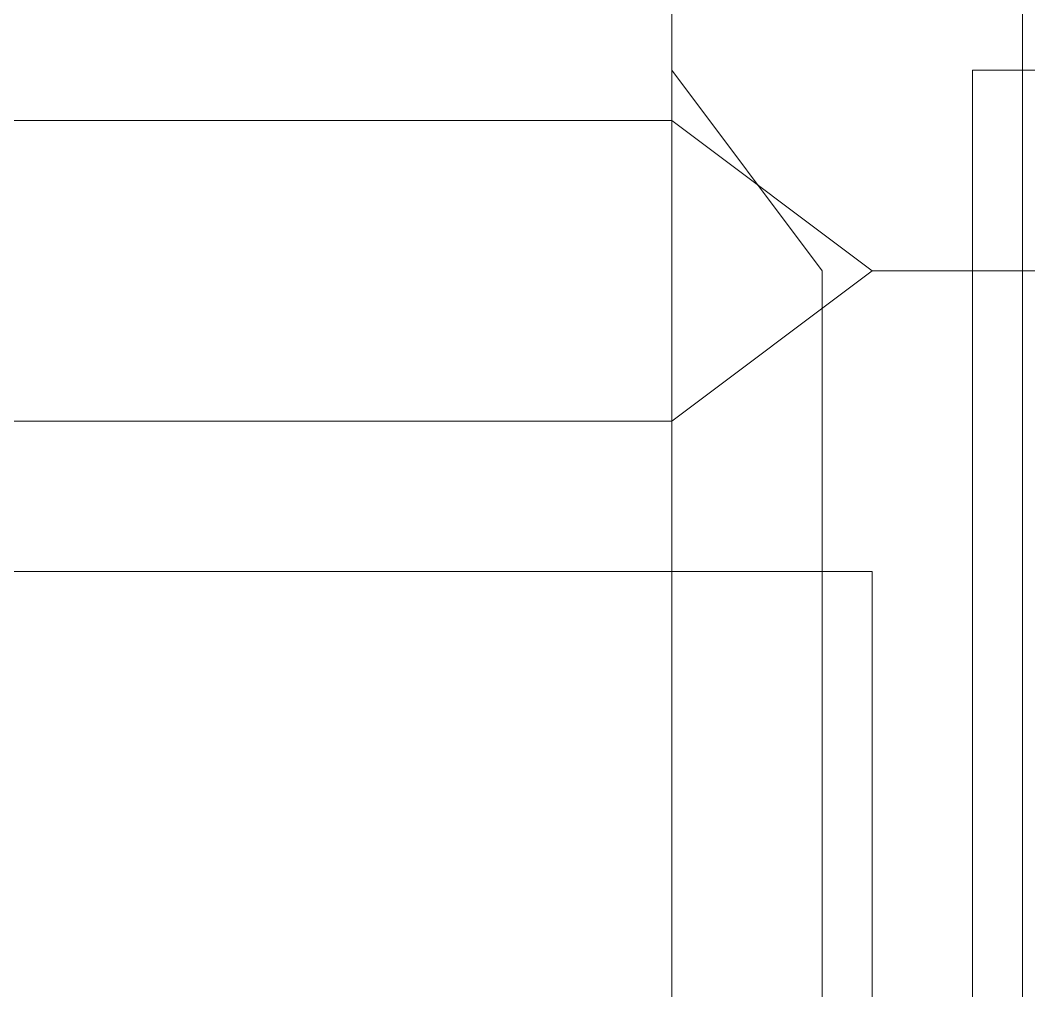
# Model space of a CAD drawing. Header units: millimetres. Extents: x -177800 to -26107, y -132450 to -18386.
# Drawn here: x -164779.87 to -164769.81, y -125499.56 to -125489.87 of the extents above; entities that cross this region are included whole.
import ezdxf

# ---------------------------------------------------------------- set-up
doc = ezdxf.new("R2010")
doc.units = ezdxf.units.MM
doc.layers.add('0-1', color=7, linetype='Continuous', lineweight=5)
doc.layers.add('A-_GENM----_M', color=6, linetype='Continuous', lineweight=9, true_color=0xff00ff)

# ---------------------------------------------------------------- blocks, each defined once
blk = doc.blocks.new('IDA - Toilet Partition - Corner - 950Lx700Width-4428229-BLK 2 UPPER ROOF PLAN')
at = {"layer": 'A-_GENM----_M'}
for p, q in [((900, -3), (900, -1784)), ((898, -1784), (898, -1769)), ((900, -1783.5), (869.75, -1783.5)), ((900, -1785), (900, -1783.5)), ((915, -1784), (898, -1784)), ((900, -1784), (913, -1784)), ((898.5, -1787), (900, -1785)), ((898, -1787), (900, -1785.5)), ((900, -1785.5), (913, -1785.5)), ((896.5, -1787), (898, -1787)), ((898.5, -1800), (898.5, -1787))]:
    blk.add_line(p, q, dxfattribs=at)
for points in [[(883.619, -1787), (884.446, -1787), (886.475, -1787), (890.42, -1787), (895.125, -1787), (898.339, -1787), (900, -1787)], [(900, -1787), (901.661, -1787), (904.875, -1787), (909.58, -1787), (913.525, -1787), (915.554, -1787), (916.381, -1787)]]:
    blk.add_open_spline(points, degree=3, dxfattribs=at)
blk = doc.blocks.new('IDA - Toilet Partition - Corner - 950Lx700Width-4428232-BLK 2 UPPER ROOF PLAN')
at = {"layer": 'A-_GENM----_M'}
for p, q in [((30.25, -1783.5), (0, -1783.5)), ((0, -1783.5), (0, -1785)), ((0, -1785), (1.5, -1787)), ((3, -1802), (3, -1785)), ((3, -1785), (18, -1785)), ((1.5, -1787), (1.5, -1800)), ((100, -1787), (3, -1787)), ((3, -1787), (3, -1800))]:
    blk.add_line(p, q, dxfattribs=at)
for points in [[(-16.381, -1787), (-15.554, -1787), (-13.525, -1787), (-9.58, -1787), (-4.875, -1787), (-1.661, -1787), (0, -1787)], [(0, -1787), (1.661, -1787), (4.875, -1787), (9.58, -1787), (13.525, -1787), (15.554, -1787), (16.381, -1787)]]:
    blk.add_open_spline(points, degree=3, dxfattribs=at)
blk = doc.blocks.new('1599_DB_A_BLK3_1STGD_R21_rvt-1-BLK 2 UPPER ROOF PLAN')
at = {"layer": 'A-_GENM----_M', "rotation": 269.9999999999992}
for name, p in [('IDA - Toilet Partition - Corner - 950Lx700Width-4428229-BLK 2 UPPER ROOF PLAN', (-162986.372, -124592.373)), ('IDA - Toilet Partition - Corner - 950Lx700Width-4428232-BLK 2 UPPER ROOF PLAN', (-162986.372, -125492.373))]:
    blk.add_blockref(name, p, dxfattribs=at)

msp = doc.modelspace()

# ---------------------------------------------------------------- block references
at = {"layer": '0-1'}
msp.add_blockref('1599_DB_A_BLK3_1STGD_R21_rvt-1-BLK 2 UPPER ROOF PLAN', (0, 0), dxfattribs=at)

doc.saveas('drawing.dxf')
